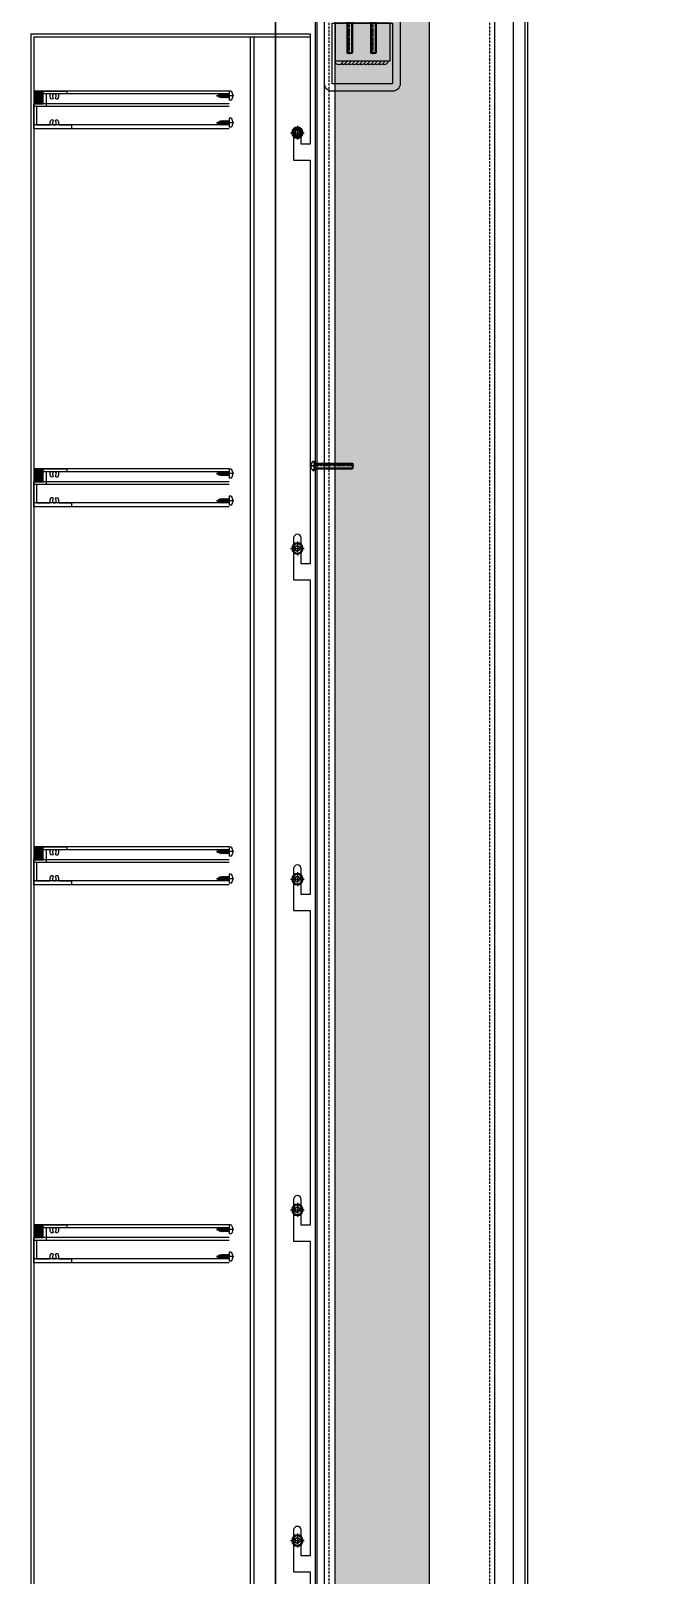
# Model space of a CAD drawing. Header units: millimetres. Extents: x 0 to 119933, y -45162 to 41221.
# Drawn here: x 40467 to 41129, y 9008 to 10642 of the extents above; entities that cross this region are included whole.
import ezdxf

# ---------------------------------------------------------------- set-up
doc = ezdxf.new("R2010")
doc.units = ezdxf.units.MM
for name, pattern in [('CENTER', [2, 1.25, -0.25, 0.25, -0.25]), ('CENTER2', [28.575, 19.05, -3.175, 3.175, -3.175]), ('DASHED', [0.75, 0.5, -0.25]), ('HIDDEN', [0.375, 0.25, -0.125])]:
    doc.linetypes.add(name, pattern=pattern)
for name, color, linetype in [('CW', 4, 'Continuous'), ('F-Alum', 4, 'Continuous'), ('F-dashed line', 8, 'DASHED'), ('F-seslants', 8, 'Continuous'), ('F-SSTEEL', 3, 'Continuous'), ('F-steel', 3, 'Continuous'), ('F_ALUM', 4, 'Continuous'), ('F_MISC', 8, 'Continuous'), ('Hatch', 8, 'Continuous'), ('HIDDEN', 1, 'HIDDEN'), ('INSUL', 8, 'Continuous'), ('WELDING VW', 8, 'Continuous'), ('中心线', 1, 'CENTER2'), ('其他', 4, 'Continuous'), ('虚线', 8, 'HIDDEN'), ('螺栓钉类', 241, 'Continuous')]:
    doc.layers.add(name, color=color, linetype=linetype)

# ---------------------------------------------------------------- blocks, each defined once
blk = doc.blocks.new('*U75')
at = {"layer": '中心线', "color": 1, "linetype": 'CENTER', "ltscale": 2.357948}
blk.add_line((0, 40.9), (0, -5), dxfattribs=at)
at = {"layer": '虚线', "linetype": 'HIDDEN', "ltscale": 0.5}
for p, q in [((-1.9, 0), (-1.9, 40)), ((1.9, 0), (1.9, 40))]:
    blk.add_line(p, q, dxfattribs=at)
at = {"layer": '螺栓钉类', "color": 241, "linetype": 'Continuous'}
for p, q in [((-2.4, 40), (-3, 39.4)), ((3, 39.4), (-3, 39.4)), ((-3, 0), (-3, 39.4)), ((2.4, 40), (-2.4, 40)), ((2.4, 40), (3, 39.4)), ((3, 0), (3, 39.4)), ((-0.9, -1), (0.5, 0)), ((0.2, -1), (1.7, 0))]:
    blk.add_line(p, q, dxfattribs=at)
blk.add_lwpolyline([(4.4, 0), (4.4, -1), (-4.4, -1), (-4.4, 0)], close=True, dxfattribs=at)
blk.add_lwpolyline([(-4.7, -1), (4.8, -1), (4.8, -2.3, -0.207256), (0.7, -4.7), (0.7, -3.4), (-0.7, -3.4), (-0.7, -4.7, -0.207256), (-4.7, -2.3)], format="xyb", close=True, dxfattribs=at)
blk = doc.blocks.new('*U74')
at = {"layer": '中心线', "color": 1, "linetype": 'CENTER', "ltscale": 2.880968}
for p, q in [((7.3, 0), (-7.3, 0)), ((0, 7.3), (0, -7.3))]:
    blk.add_line(p, q, dxfattribs=at)
at = {"layer": '螺栓钉类', "linetype": 'ByBlock'}
blk.add_lwpolyline([(5, 2.9), (0, 5.8), (-5, 2.9), (-5, -2.9), (0, -5.8), (5, -2.9)], close=True, dxfattribs=at)
for radius in [6, 5, 2.46]:
    blk.add_circle((0, 0), radius, dxfattribs=at)
blk.add_arc((0, 0), 3, 270, 180, dxfattribs=at)
blk = doc.blocks.new('*U375')
at = {"layer": '中心线', "color": 1, "linetype": 'CENTER', "ltscale": 2.357948}
blk.add_line((0, -4.9), (0, 13.4), dxfattribs=at)
at = {"layer": '其他', "color": 4, "linetype": 'Continuous'}
for p, q in [((-2.4, 7.7), (2.4, 8.3)), ((-2.4, 6.1), (2.4, 6.7)), ((-2.4, 4.5), (2.4, 5.1)), ((-2.4, 2.9), (2.4, 3.5)), ((-2.4, 1.3), (2.4, 1.9)), ((-2.2, 9.3), (2, 9.9)), ((-1.9, 0), (1.8, 0.7)), ((-1.8, 8), (1.8, 8.7)), ((-1.8, 7.3), (1.8, 8)), ((-1.8, 6.4), (1.8, 7.1)), ((-1.8, 5.7), (1.8, 6.4)), ((-1.8, 4.8), (1.8, 5.5)), ((-1.8, 4.1), (1.8, 4.8)), ((-1.8, 3.2), (1.8, 3.9)), ((-1.8, 2.5), (1.8, 3.2)), ((-1.8, 1.6), (1.8, 2.3)), ((-1.8, 0.9), (1.8, 1.6)), ((-1.7, 9), (1.4, 9.6)), ((-1.5, 11), (1.3, 11.4)), ((-1.3, 9.8), (1.1, 10.4)), ((-1, 10.7), (0.8, 11.1)), ((-0.6, 11.5), (0.4, 11.9)), ((0, 0), (2.4, 0.3))]:
    blk.add_line(p, q, dxfattribs=at)
at = {"layer": '螺栓钉类', "linetype": 'Continuous'}
for p, q in [((-2.4, 7.7), (-1.8, 8)), ((-2.4, 7.7), (-1.8, 7.3)), ((-2.4, 6.1), (-1.8, 6.4)), ((-2.4, 6.1), (-1.8, 5.7)), ((-2.4, 4.5), (-1.8, 4.8)), ((-2.4, 4.5), (-1.8, 4.1)), ((-2.4, 2.9), (-1.8, 3.2)), ((-2.4, 2.9), (-1.8, 2.5)), ((-2.4, 1.3), (-1.8, 1.6)), ((-2.4, 1.3), (-1.8, 0.9)), ((-2.2, 9.3), (-1.3, 9.8)), ((-2.2, 9.3), (-1.7, 9)), ((-1.7, 9), (-1.8, 8.7)), ((-1.8, 8), (-1.8, 8.7)), ((-1.8, 6.4), (-1.8, 7.3)), ((-1.8, 4.8), (-1.8, 5.7)), ((-1.8, 3.2), (-1.8, 4.1)), ((-1.8, 1.6), (-1.8, 2.5)), ((-1.8, 0.2), (-1.8, 0.9)), ((-1.5, 11), (-0.6, 11.5)), ((-1.5, 11), (-1, 10.7)), ((-1, 10.7), (-1.3, 9.8)), ((0, 13), (-0.6, 11.5)), ((0, 13), (0.5, 11.9)), ((0.5, 11.9), (1.3, 11.4)), ((0.8, 11.1), (1.3, 11.4)), ((0.8, 11.1), (1.1, 10.4)), ((1.1, 10.4), (2, 9.9)), ((1.4, 9.6), (2, 9.9)), ((1.4, 9.6), (1.8, 8.7)), ((1.8, 8.7), (2.4, 8.3)), ((1.8, 8), (2.4, 8.3)), ((1.8, 7.1), (1.8, 8)), ((1.8, 7.1), (2.4, 6.7)), ((1.8, 6.4), (2.4, 6.7)), ((1.8, 5.5), (1.8, 6.4)), ((1.8, 5.5), (2.4, 5.1)), ((1.8, 4.8), (2.4, 5.1)), ((1.8, 3.9), (1.8, 4.8)), ((1.8, 3.9), (2.4, 3.5)), ((1.8, 3.2), (2.4, 3.5)), ((1.8, 2.3), (1.8, 3.2)), ((1.8, 2.3), (2.4, 1.9)), ((1.8, 1.6), (2.4, 1.9)), ((1.8, 0.7), (1.8, 1.6)), ((1.8, 0.7), (2.4, 0.3)), ((2.4, 0.2), (2.4, 0.3)), ((-4.8, -2.1), (-4.8, 0)), ((-4.8, 0), (-2, 0)), ((-2, 0), (2.6, 0)), ((-0.4, -3.3), (0.4, -3.3)), ((-0.4, -3.7), (-0.4, -3.3)), ((0.4, -3.7), (0.4, -3.3)), ((2.6, 0), (4.7, 0)), ((4.7, -2.1), (4.7, 0))]:
    blk.add_line(p, q, dxfattribs=at)
for centre, radius, start, end in [((-2, 0.2), 0.2, 270, 0), ((2.6, 0.2), 0.2, 180, 270), ((0, 4.3), 8, 233.5764, 267.134), ((0, 4.3), 8, 272.866, 306.4236)]:
    blk.add_arc(centre, radius, start, end, dxfattribs=at)
blk = doc.blocks.new('A$C0A0351D0')
at = {"layer": 'F-seslants'}
h = blk.add_hatch(dxfattribs=at)
h.set_pattern_fill('ANSI37', color=256, scale=10)
h.set_pattern_definition([(45, (29520.1611, 76186.4152), (-0.883883476, 0.883883476), []), (135, (29520.1611, 76186.4152), (-0.883883476, -0.883883476), [])])
h.paths.add_polyline_path([(218.8, 0), (228.8, 0), (228.8, -13.5), (218.8, -13.5)])
at = {"layer": 'F-Alum'}
for p, q in [((22.2, 0), (228.8, 0)), ((22.2, -3), (228.8, -3)), ((22.2, -16.5), (228.8, -16.5)), ((22.2, -35.9), (228.1, -35.9)), ((22.2, -40), (228.8, -40))]:
    blk.add_line(p, q, dxfattribs=at)
blk.add_lwpolyline([(218.8, 0), (193.8, 0), (193.8, -3), (202, -3, -0.501863), (202.7, -4, 0.254047), (203.6, -8.2, 1), (205.4, -6.6, -0.455848), (205.9, -3.5), (205.9, -3.4, -0.414214), (206.3, -3), (207.8, -3, -0.414214), (208.2, -3.4), (208.2, -3.5, -0.455848), (208.6, -6.6, 1), (210.5, -8.2, 0.254047), (211.3, -4, -0.501863), (212.1, -3), (215.8, -3), (215.8, -16.5), (225.8, -16.5), (225.8, -35.9), (212.1, -35.9, -0.501863), (211.3, -34.9, 0.254047), (210.5, -30.7, 1), (208.6, -32.3, -0.455848), (208.2, -35.4), (208.2, -35.5, -0.414214), (207.8, -35.9), (206.3, -35.9, -0.414214), (205.9, -35.5), (205.9, -35.4, -0.455848), (205.4, -32.3, 1), (203.6, -30.7, 0.254047), (202.7, -34.9, -0.501863), (202, -35.9), (188.8, -35.9), (188.8, -40), (228.8, -40), (228.8, -13.5), (218.8, -13.5)], format="xyb", close=True, dxfattribs=at)
at = {"layer": 'F-dashed line'}
blk.add_line((22.2, -13.5), (228.8, -13.5), dxfattribs=at)
at = {"layer": 'F-seslants'}
blk.add_lwpolyline([(218.8, 0), (228.8, 0), (228.8, -13.5), (218.8, -13.5)], close=True, dxfattribs=at)
at = {"layer": '螺栓钉类', "rotation": 270}
for p in [(22.2, -4.9), (22.2, -33.6)]:
    blk.add_blockref('*U375', p, dxfattribs=at)
blk = doc.blocks.new('*U112')
at = {"layer": 'INSUL', "lineweight": 0}
h = blk.add_hatch(dxfattribs=at)
h.set_pattern_fill('岩棉', color=256, scale=100, style=0, pattern_type=2)
h.set_pattern_definition([(171.78891, (53.3, 199.0476), (-673.2017242, 100.0000025), [3.3342, -696.8454]), (146.90866, (56.223, 197.1429), (-158.4004044, 100.0000014), [3.48873, -729.14512]), (132.32733, (58.3914, 194.762), (-178.2004573, 199.9999991), [3.2205, -673.0858]), (114.79699, (59.7115, 191.905), (-39.600101, 99.9999994), [3.14733, -327.32212]), (91.620224, (59.8057, 188.5714), (-19.80005, 599.9999997), [3.33467, -696.9453]), (82.824825, (50.09429, 111.42857), (138.600349442, 1099.999997034), [77.75174, -16250.113]), (97.175175, (69.70576, 111.42857), (-138.6003524828, 1099.9999966515), [77.75174, -16250.113]), (88.379776, (59.9943, 188.5714), (19.800043, 599.9999999), [3.33467, -696.9453]), (65.203, (60.0886, 191.905), (39.600101, 99.9999996), [3.14733, -327.32212]), (47.67267, (61.4086, 194.762), (178.2004567, 199.9999997), [3.2205, -673.0858]), (33.09134, (63.5772, 197.1429), (158.4004029, 100.0000036), [3.48873, -729.14512]), (8.21109, (66.5, 199.0476), (673.2017246, 99.9999998), [3.3342, -696.8454]), (87.16616, (50, 109.524), (19.800042, 300.0000003), [1.9071, -398.58265]), (103.90139, (50.4714, 107.619), (-79.2002026, 299.9999996), [1.96223, -410.107]), (111.6036, (51.226, 105.714), (-19.80005, 100), [2.04867, -105.50674]), (122.76135, (52.4514, 103.8095), (-59.4001536, 99.999999), [2.26506, -473.39773]), (138.29055, (54.0543, 102.381), (-118.800303, 100.000002), [2.1471, -448.74108]), (152.00351, (55.8457, 101.4286), (-178.2004575, 99.9999986), [2.02886, -424.0312]), (166.4772, (57.8257, 100.9524), (-396.001014, 100.000003), [2.03646, -425.62055]), (167.07075, (59.9, 100.476), (-415.801066, 100), [2.12825, -444.80388]), (12.92924, (59.9, 100.476), (415.801066, 99.9999994), [2.12825, -444.80388]), (13.5228, (61.9743, 100.9524), (396.0010147, 99.9999998), [2.03646, -425.62055]), (27.99649, (63.9543, 101.4286), (198.0005053, 100.0000036), [2.02886, -424.0312]), (41.70945, (65.7458, 102.381), (118.800302, 100.000003), [2.1471, -448.74108]), (57.23865, (67.3486, 103.8095), (198.0005044, 300.0000017), [2.26506, -473.39773]), (68.3964, (68.574, 105.714), (19.80005, 100), [2.04867, -105.50674]), (76.09861, (69.3286, 107.619), (19.800051, 99.9999995), [1.96223, -410.107]), (92.83384, (69.8, 109.524), (-19.80005, 300), [1.9071, -398.58265])])
h.paths.add_polyline_path([(0, 0), (4690.9, 0), (4690.9, 100), (0, 100)])
at = {"layer": 'INSUL'}
blk.add_lwpolyline([(0, 0), (4690.9, 0), (4690.9, 100), (0, 100)], close=True, dxfattribs=at)
blk = doc.blocks.new('*U96')
at = {"layer": 'WELDING VW'}
for centre, end in [((4, 0), 180), ((8, 0), 120), ((12, 0), 120), ((16, 0), 120), ((20, 0), 120), ((24, 0), 120), ((28, 0), 120), ((32, 0), 120), ((36, 0), 120), ((40, 0), 120), ((44, 0), 120), ((48, 0), 120), ((52, 0), 120)]:
    blk.add_arc(centre, 4, 0, end, dxfattribs=at)

msp = doc.modelspace()

# ---------------------------------------------------------------- hatches: boundary and pattern name
at = {"layer": 'HIDDEN'}
h = msp.add_hatch(dxfattribs=at)
h.set_pattern_fill('ANSI38', color=256)
h.set_pattern_definition([(45, (80340.3778, 86815.16969), (-0.08838834765, 0.08838834765), []), (135, (80340.3778, 86815.16969), (-0.26516504294, 0.08838834765), [0.3125, -0.1875])])
edge = h.paths.add_edge_path()
edge.add_arc((40748.58, 10534.66), 4, 0, 360)
edge = h.paths.add_edge_path(flags=17)
edge.add_arc((40748.58, 10534.66), 3, 0, 360)

# ---------------------------------------------------------------- linework, layer by layer
at = {"layer": 'CW'}
for points in [[(40989.32, 8248.28), (40977.32, 8248.28), (40977.32, 12881.57)], [(41127.17, 8264.19), (41111.41, 8251.28), (40992.32, 8251.28), (40992.32, 12881.57)]]:
    msp.add_lwpolyline(points, dxfattribs=at)
at = {"layer": 'CW', "elevation": -0.84}
msp.add_lwpolyline([(40989.32, 12878.57), (40989.32, 8248.28), (41112.48, 8248.28), (41129.07, 8261.86)], dxfattribs=at)
at = {"layer": 'F-Alum', "color": 8, "linetype": 'HIDDEN', "ltscale": 10}
for p, q in [((40782.32, 8267.12, -0.84), (40782.32, 13208.29, -0.84)), ((40952.32, 8267.12, -0.84), (40952.32, 13208.13, -0.84))]:
    msp.add_line(p, q, dxfattribs=at)
at = {"layer": 'F-Alum'}
for p, q in [((40724.97, 12821.55, -0.84), (40724.97, 8467.03, -0.84)), ((40725.6, 12821.55, -0.84), (40725.6, 8467.03, -0.84)), ((40767.32, 12821.55, -0.84), (40767.32, 8467.03, -0.84)), ((40466.72, 10639.28, -0.84), (40466.72, 8454.28, -0.84)), ((40466.72, 10639.28, -0.84), (40762.08, 10639.28, -0.84)), ((40469.72, 10636.28, -0.84), (40469.72, 8457.28, -0.84)), ((40469.72, 10636.28, -0.84), (40762.08, 10636.28, -0.84)), ((40698.55, 10636.28, -0.84), (40698.55, 8457.28, -0.84)), ((40702.55, 10636.28, -0.84), (40702.55, 8454.28, -0.84))]:
    msp.add_line(p, q, dxfattribs=at)
at = {"layer": 'F-Alum', "elevation": -1.39}
for points in [[(40762.08, 10639.28), (40762.08, 10522.39), (40752.58, 10522.39), (40752.58, 10534.66, 1), (40744.58, 10534.66), (40744.58, 10505.45), (40762.08, 10505.45), (40762.08, 10195.65)], [(40762.08, 10195.65), (40762.08, 10078.42), (40752.58, 10078.42), (40752.58, 10105.68, 1), (40744.58, 10105.68), (40744.58, 10061.47), (40762.08, 10061.47), (40762.08, 9845.65)], [(40762.08, 9845.65), (40762.08, 9728.42), (40752.58, 9728.42), (40752.58, 9755.68, 1), (40744.58, 9755.68), (40744.58, 9711.47), (40762.08, 9711.47), (40762.08, 9495.65)], [(40762.08, 9495.65), (40762.08, 9378.42), (40752.58, 9378.42), (40752.58, 9405.68, 1), (40744.58, 9405.68), (40744.58, 9361.47), (40762.08, 9361.47), (40762.08, 9145.65)], [(40762.08, 9145.65), (40762.08, 9028.42), (40752.58, 9028.42), (40752.58, 9055.68, 1), (40744.58, 9055.68), (40744.58, 9011.47), (40762.08, 9011.47), (40762.08, 8795.65)]]:
    msp.add_lwpolyline(points, format="xyb", dxfattribs=at)
at = {"layer": 'F-SSTEEL'}
for p, q in [((40777.32, 8267.12, -0.84), (40777.32, 13208.29, -0.84)), ((40957.32, 8267.12, -0.84), (40957.32, 13208.29, -0.84))]:
    msp.add_line(p, q, dxfattribs=at)
at = {"layer": 'F-steel', "elevation": -1.11}
msp.add_lwpolyline([(40777.32, 10586.55), (40777.32, 10650.55, -0.4142136), (40785.32, 10658.55), (40849.32, 10658.55, -0.4142136), (40857.32, 10650.55), (40857.32, 10586.55, -0.4142136), (40849.32, 10578.55), (40785.32, 10578.55, -0.4142136)], format="xyb", close=True, dxfattribs=at)
for points in [[(40785.32, 10586.55), (40785.32, 10650.55), (40849.32, 10650.55), (40849.32, 10586.55)], [(40788.61, 10650.55), (40788.61, 10610.55), (40846.61, 10610.55), (40846.61, 10650.55)]]:
    msp.add_lwpolyline(points, close=True, dxfattribs=at)
at = {"layer": 'F_ALUM'}
for p, q in [((40767.32, 12870.29, -0.84), (40767.32, 8416.28, -0.84)), ((40769.32, 12872.29, -0.84), (40769.32, 8414.28, -0.84))]:
    msp.add_line(p, q, dxfattribs=at)
at = {"layer": 'HIDDEN'}
msp.add_line((40466.72, 10639.28, -0.84), (40466.72, 8444.28, -0.84), dxfattribs=at)
for radius in [4, 3]:
    msp.add_circle((40748.58, 10534.66, -1.11), radius, dxfattribs=at)

# ---------------------------------------------------------------- block references
at = {"layer": 'F_MISC', "xscale": -1}
for p, rotation in [((40803.86, 10658.55, -1.11), 180), ((40828.86, 10658.55, -1.11), 180), ((40767.32, 10182.02, -1.11), 270)]:
    msp.add_blockref('*U75', p, dxfattribs=dict(at, rotation=rotation))
at = {"layer": 'Hatch', "xscale": -0.9999, "yscale": 0.9999, "zscale": 0.9999, "rotation": 180}
msp.add_blockref('*U96', (40788.54, 10610.55, -1.06), dxfattribs=at)
at = {"layer": 'HIDDEN', "xscale": -1}
for p in [(40698.55, 10578.75, -1.11), (40698.55, 10178.75, -1.11), (40698.55, 9778.75, -1.11), (40698.55, 9378.75, -1.11)]:
    msp.add_blockref('A$C0A0351D0', p, dxfattribs=at)
at = {"layer": 'INSUL', "ltscale": 18000, "extrusion": (-6.09745e-10, 8.38721e-10, -1), "xscale": -1, "rotation": 270}
msp.add_blockref('*U112', (-40888.19, 8245.78, 0.84), dxfattribs=at)
at = {"layer": '螺栓钉类', "xscale": -1}
for p in [(40748.58, 10534.66, -1.11), (40748.58, 10094.66, -1.11), (40748.58, 9744.66, -1.11), (40748.58, 9394.66, -1.11), (40748.58, 9044.66, -1.11)]:
    msp.add_blockref('*U74', p, dxfattribs=at)

doc.saveas('drawing.dxf')
